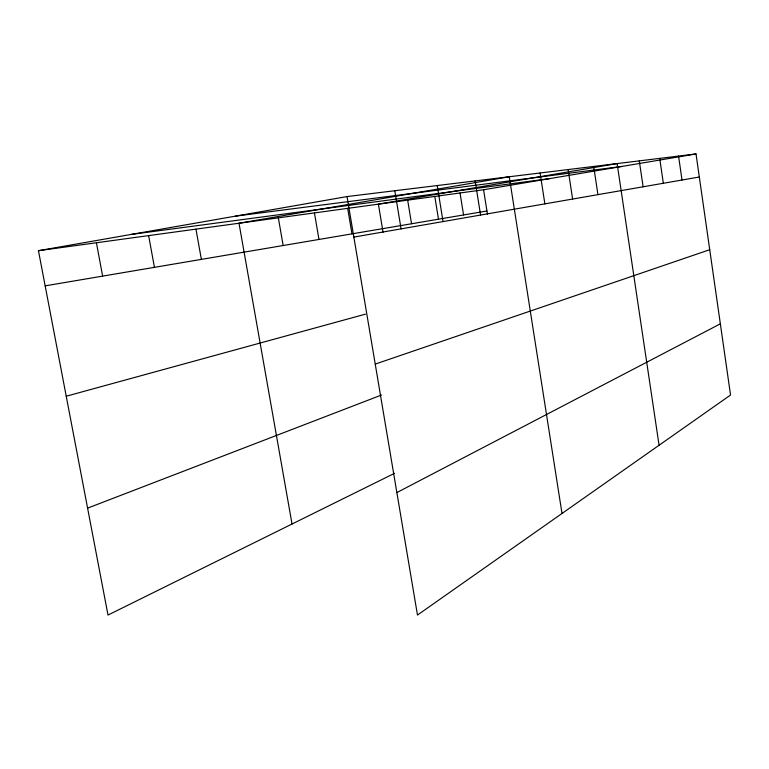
<?xml version="1.0" encoding="UTF-8"?>
<svg xmlns="http://www.w3.org/2000/svg" width="769" height="769" viewBox="0 0 769 769"><rect width="100%" height="100%" fill="white"/><g stroke="black" fill="none" stroke-linecap="round" stroke-linejoin="round"><path stroke-width="1.15" d="M396.862 492.573L720.351 323.826M394.593 473.291L108.006 615.056L38.45 250.694L347.03 196.566L696.012 153.944L730.55 395.026L417.48 615.046L347.03 196.566M87.599 508.136L381.511 395.026M375.234 364.093L709.729 249.704M66.23 396.227L365.496 314.137M353.846 237.092L699.319 177.014M45.16 285.857L486.931 210.994M38.45 250.694L483.566 189.76L696.012 153.944M131.066 234.449L549.931 178.571M235.535 216.127L622.063 166.412M96.413 242.764L102.633 276.119M148.638 235.612L154.444 267.333M195.951 229.133L201.372 259.384M292.037 524.025L239.005 223.241L509.261 176.755L562.004 513.471M278.349 217.858L283.146 245.522M314.444 212.917L318.981 239.457M347.684 208.37L351.981 233.863M383.049 232.209L378.386 204.16L617.123 163.576L659.071 445.261M407.666 200.151L411.54 223.769M394.795 190.731L401.082 228.874M437.215 185.55L443.05 221.578M434.802 196.441L438.493 219.203M460.045 192.981L463.563 214.955M483.566 189.76L487.498 214.513M475.146 180.917L480.577 215.051M540.098 172.987L544.865 203.872M568.118 169.565L572.617 199.046M593.697 166.44L597.936 194.644M639.289 160.865L643.115 186.79M659.706 158.376L663.33 183.272M678.556 156.078L682.016 180.023"/></g></svg>
